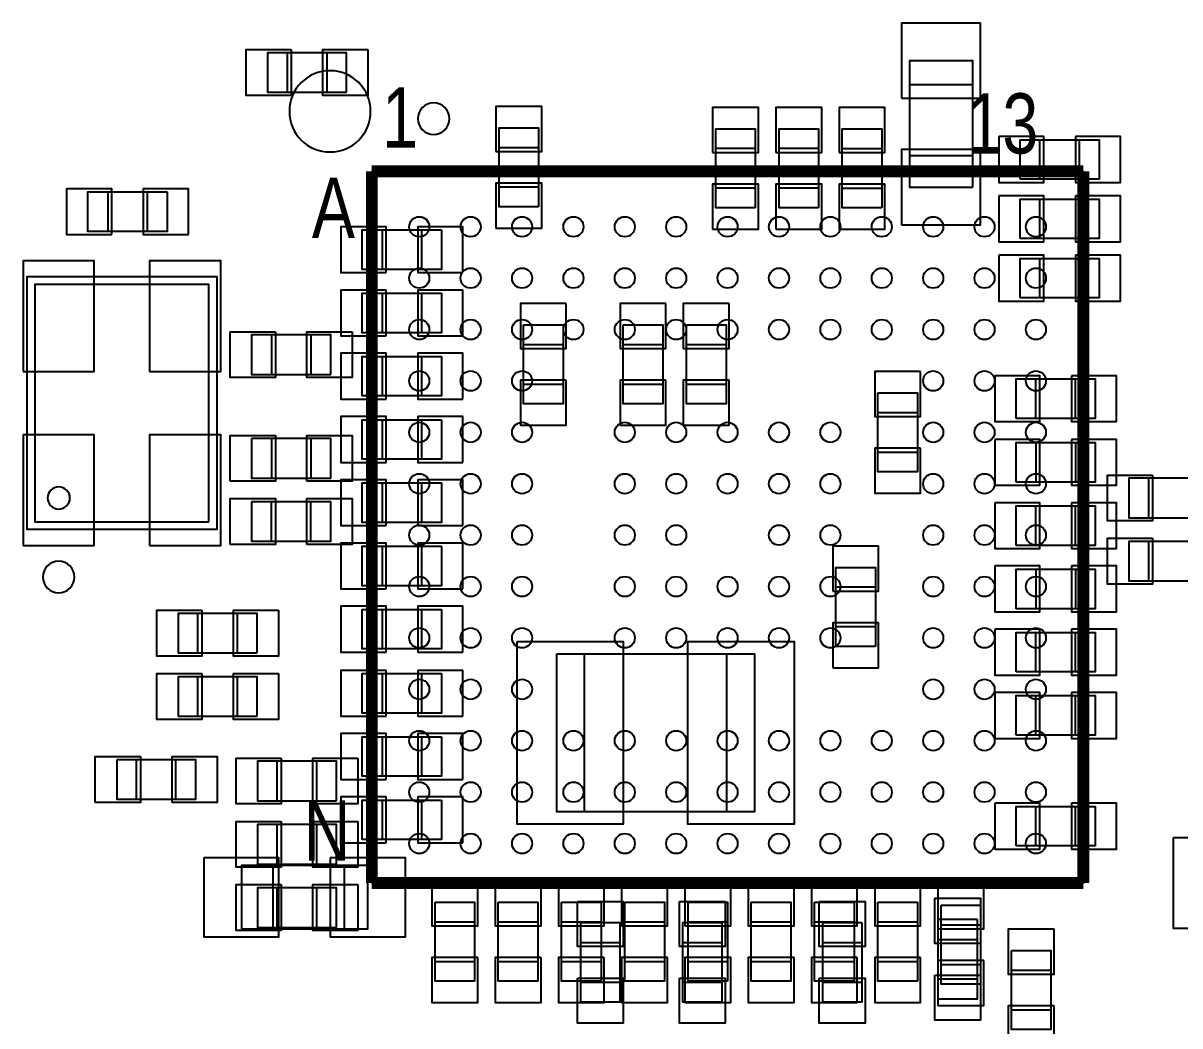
# Model space of a CAD drawing. Extents: x -2.3 to 87, y -2.5 to 75.
# Drawn here: x 52.64 to 67.27, y 21.57 to 34.26 of the extents above; entities that cross this region are included whole.
import ezdxf

# ---------------------------------------------------------------- set-up
doc = ezdxf.new("R2010")
doc.units = 0
for name, color, linetype in [('PARTS_BOTTOM', 12, 'CONTINUOUS'), ('PARTS_TOP', 30, 'CONTINUOUS'), ('PINS_BOTTOM', 5, 'CONTINUOUS'), ('PINS_TOP', 1, 'CONTINUOUS'), ('SILK_BOTTOM', 85, 'CONTINUOUS'), ('SILK_TOP', 2, 'CONTINUOUS')]:
    doc.layers.add(name, color=color, linetype=linetype)

msp = doc.modelspace()

# ---------------------------------------------------------------- linework, layer by layer
at = {"layer": 'PARTS_BOTTOM'}
for points in [[(64.65, 32.18), (64.65, 33.78), (63.85, 33.78), (63.85, 32.18), (64.65, 32.18)], [(63.85, 33.48), (64.65, 33.48)], [(59.16, 31.93), (58.66, 31.93), (58.66, 32.93), (59.16, 32.93), (59.16, 31.93)], [(61.9, 31.92), (61.4, 31.92), (61.4, 32.92), (61.9, 32.92), (61.9, 31.92)], [(62.7, 31.92), (62.2, 31.92), (62.2, 32.92), (62.7, 32.92), (62.7, 31.92)], [(63.5, 31.92), (63, 31.92), (63, 32.92), (63.5, 32.92), (63.5, 31.92)], [(65.25, 32.28), (65.25, 32.78), (66.25, 32.78), (66.25, 32.28), (65.25, 32.28)], [(65.5, 32.28), (65.5, 32.78)], [(66, 32.28), (66, 32.78)], [(59.16, 32.68), (58.66, 32.68)], [(61.9, 32.67), (61.4, 32.67)], [(62.7, 32.67), (62.2, 32.67)], [(63, 32.67), (63.5, 32.67)], [(63.85, 32.58), (64.65, 32.58)], [(54.46, 32.12), (54.46, 31.62), (53.46, 31.62), (53.46, 32.12), (54.46, 32.12)], [(53.71, 32.12), (53.71, 31.62)], [(54.21, 32.12), (54.21, 31.62)], [(59.16, 32.18), (58.66, 32.18)], [(61.9, 32.17), (61.4, 32.17)], [(62.7, 32.17), (62.2, 32.17)], [(63, 32.17), (63.5, 32.17)], [(65.25, 31.53), (65.25, 32.03), (66.25, 32.03), (66.25, 31.53), (65.25, 31.53)], [(65.5, 31.53), (65.5, 32.03)], [(66, 31.53), (66, 32.03)], [(57.93, 31.64), (57.93, 31.14), (56.93, 31.14), (56.93, 31.64), (57.93, 31.64)], [(57.18, 31.64), (57.18, 31.14)], [(57.68, 31.64), (57.68, 31.14)], [(65.25, 30.78), (65.25, 31.28), (66.25, 31.28), (66.25, 30.78), (65.25, 30.78)], [(65.5, 30.78), (65.5, 31.28)], [(66, 30.78), (66, 31.28)], [(55.09, 27.85), (52.69, 27.85), (52.69, 31.05), (55.09, 31.05), (55.09, 27.85), (54.99, 27.85)], [(54.99, 27.95), (54.99, 30.95), (52.79, 30.95), (52.79, 27.95), (54.99, 27.95)], [(57.93, 30.84), (57.93, 30.34), (56.93, 30.34), (56.93, 30.84), (57.93, 30.84)], [(57.18, 30.84), (57.18, 30.34)], [(57.68, 30.84), (57.68, 30.34)], [(58.97, 30.44), (59.47, 30.44), (59.47, 29.44), (58.97, 29.44), (58.97, 30.44)], [(60.23, 30.44), (60.73, 30.44), (60.73, 29.44), (60.23, 29.44), (60.23, 30.44)], [(61.03, 30.44), (61.53, 30.44), (61.53, 29.44), (61.03, 29.44), (61.03, 30.44)], [(58.97, 30.19), (59.47, 30.19)], [(60.23, 30.19), (60.73, 30.19)], [(61.03, 30.19), (61.53, 30.19)], [(57.93, 30.04), (57.93, 29.54), (56.93, 29.54), (56.93, 30.04), (57.93, 30.04)], [(57.18, 30.04), (57.18, 29.54)], [(57.68, 30.04), (57.68, 29.54)], [(65.2, 29.256), (65.2, 29.756), (66.2, 29.756), (66.2, 29.256), (65.2, 29.256)], [(65.45, 29.256), (65.45, 29.756)], [(65.95, 29.256), (65.95, 29.756)], [(58.97, 29.69), (59.47, 29.69)], [(60.23, 29.69), (60.73, 29.69)], [(61.03, 29.69), (61.53, 29.69)], [(63.45, 29.58), (63.95, 29.58), (63.95, 28.58), (63.45, 28.58), (63.45, 29.58)], [(63.45, 29.33), (63.95, 29.33)], [(57.93, 29.24), (57.93, 28.74), (56.93, 28.74), (56.93, 29.24), (57.93, 29.24)], [(57.18, 29.24), (57.18, 28.74)], [(57.68, 29.24), (57.68, 28.74)], [(63.45, 28.83), (63.95, 28.83)], [(65.2, 28.45), (65.2, 28.95), (66.2, 28.95), (66.2, 28.45), (65.2, 28.45)], [(65.45, 28.95), (65.45, 28.45)], [(65.95, 28.95), (65.95, 28.45)], [(57.93, 28.44), (57.93, 27.94), (56.93, 27.94), (56.93, 28.44), (57.93, 28.44)], [(57.18, 28.44), (57.18, 27.94)], [(57.68, 28.44), (57.68, 27.94)], [(65.2, 27.65), (65.2, 28.15), (66.2, 28.15), (66.2, 27.65), (65.2, 27.65)], [(65.45, 27.65), (65.45, 28.15)], [(65.95, 27.65), (65.95, 28.15)], [(57.93, 27.64), (57.93, 27.14), (56.93, 27.14), (56.93, 27.64), (57.93, 27.64)], [(57.18, 27.64), (57.18, 27.14)], [(57.68, 27.64), (57.68, 27.14)], [(63.42, 26.37), (62.92, 26.37), (62.92, 27.37), (63.42, 27.37), (63.42, 26.37)], [(65.2, 26.85), (65.2, 27.35), (66.2, 27.35), (66.2, 26.85), (65.2, 26.85)], [(65.45, 27.35), (65.45, 26.85)], [(65.95, 27.35), (65.95, 26.85)], [(63.42, 27.12), (62.92, 27.12)], [(57.93, 26.84), (57.93, 26.34), (56.93, 26.34), (56.93, 26.84), (57.93, 26.84)], [(57.18, 26.84), (57.18, 26.34)], [(57.68, 26.84), (57.68, 26.34)], [(63.42, 26.62), (62.92, 26.62)], [(65.2, 26.05), (65.2, 26.55), (66.2, 26.55), (66.2, 26.05), (65.2, 26.05)], [(65.45, 26.05), (65.45, 26.55)], [(65.95, 26.05), (65.95, 26.55)], [(59.389, 26.279), (61.889, 26.279), (61.889, 24.279), (59.389, 24.279), (59.389, 26.279)], [(59.739, 24.279), (59.739, 26.279)], [(61.539, 24.279), (61.539, 26.279)], [(57.93, 26.03), (57.93, 25.53), (56.93, 25.53), (56.93, 26.03), (57.93, 26.03)], [(57.18, 26.03), (57.18, 25.53)], [(57.68, 26.03), (57.68, 25.53)], [(65.2, 25.25), (65.2, 25.75), (66.2, 25.75), (66.2, 25.25), (65.2, 25.25)], [(65.45, 25.25), (65.45, 25.75)], [(65.95, 25.25), (65.95, 25.75)], [(57.93, 25.23), (57.93, 24.73), (56.93, 24.73), (56.93, 25.23), (57.93, 25.23)], [(57.18, 25.23), (57.18, 24.73)], [(57.68, 25.23), (57.68, 24.73)], [(57.93, 24.43), (57.93, 23.93), (56.93, 23.93), (56.93, 24.43), (57.93, 24.43)], [(57.18, 24.43), (57.18, 23.93)], [(57.68, 24.43), (57.68, 23.93)], [(65.2, 23.85), (65.2, 24.35), (66.2, 24.35), (66.2, 23.85), (65.2, 23.85)], [(65.45, 23.85), (65.45, 24.35)], [(65.95, 23.85), (65.95, 24.35)], [(55.4, 22.8), (57, 22.8), (57, 23.6), (55.4, 23.6), (55.4, 22.8)], [(55.8, 23.6), (55.8, 22.8)], [(56.7, 23.6), (56.7, 22.8)], [(57.85, 23.14), (58.35, 23.14), (58.35, 22.14), (57.85, 22.14), (57.85, 23.14)], [(58.65, 23.14), (59.15, 23.14), (59.15, 22.14), (58.65, 22.14), (58.65, 23.14)], [(59.45, 23.14), (59.95, 23.14), (59.95, 22.14), (59.45, 22.14), (59.45, 23.14)], [(60.25, 23.14), (60.75, 23.14), (60.75, 22.14), (60.25, 22.14), (60.25, 23.14)], [(61.55, 22.14), (61.05, 22.14), (61.05, 23.14), (61.55, 23.14), (61.55, 22.14)], [(61.85, 23.14), (62.35, 23.14), (62.35, 22.14), (61.85, 22.14), (61.85, 23.14)], [(62.65, 23.14), (63.15, 23.14), (63.15, 22.14), (62.65, 22.14), (62.65, 23.14)], [(63.45, 23.14), (63.95, 23.14), (63.95, 22.14), (63.45, 22.14), (63.45, 23.14)], [(64.25, 23.1), (64.75, 23.1), (64.75, 22.1), (64.25, 22.1), (64.25, 23.1)], [(57.85, 22.89), (58.35, 22.89)], [(58.65, 22.89), (59.15, 22.89)], [(59.45, 22.89), (59.95, 22.89)], [(60.25, 22.89), (60.75, 22.89)], [(61.05, 22.89), (61.55, 22.89)], [(61.85, 22.89), (62.35, 22.89)], [(62.65, 22.89), (63.15, 22.89)], [(63.45, 22.89), (63.95, 22.89)], [(64.25, 22.85), (64.75, 22.85)], [(57.85, 22.39), (58.35, 22.39)], [(58.65, 22.39), (59.15, 22.39)], [(59.45, 22.39), (59.95, 22.39)], [(60.25, 22.39), (60.75, 22.39)], [(61.05, 22.39), (61.55, 22.39)], [(61.85, 22.39), (62.35, 22.39)], [(62.65, 22.39), (63.15, 22.39)], [(63.45, 22.39), (63.95, 22.39)], [(65.139, 22.528), (65.639, 22.528), (65.639, 21.528), (65.139, 21.528), (65.139, 22.528)], [(64.25, 22.35), (64.75, 22.35)], [(65.139, 22.278), (65.639, 22.278)], [(65.139, 21.778), (65.639, 21.778)]]:
    msp.add_lwpolyline(points, dxfattribs=at)
msp.add_lwpolyline([(53.2314, 28.25, 1), (52.9486, 28.25, 1)], format="xyb", close=True, dxfattribs=at)
at = {"layer": 'PARTS_TOP'}
for points in [[(56.73, 33.38), (56.73, 33.88), (55.73, 33.88), (55.73, 33.38), (56.73, 33.38)], [(55.98, 33.88), (55.98, 33.38)], [(56.48, 33.88), (56.48, 33.38)], [(56.53, 29.812), (56.53, 30.312), (55.53, 30.312), (55.53, 29.812), (56.53, 29.812)], [(55.78, 30.312), (55.78, 29.812)], [(56.28, 30.312), (56.28, 29.812)], [(55.53, 29.002), (55.53, 28.502), (56.53, 28.502), (56.53, 29.002), (55.53, 29.002)], [(55.78, 29.002), (55.78, 28.502)], [(56.28, 29.002), (56.28, 28.502)], [(67.625, 28), (67.625, 28.5), (66.625, 28.5), (66.625, 28), (67.625, 28)], [(66.875, 28.5), (66.875, 28)], [(55.53, 28.202), (55.53, 27.702), (56.53, 27.702), (56.53, 28.202), (55.53, 28.202)], [(55.78, 27.702), (55.78, 28.202)], [(56.28, 27.702), (56.28, 28.202)], [(67.625, 27.2), (67.625, 27.7), (66.625, 27.7), (66.625, 27.2), (67.625, 27.2)], [(66.875, 27.7), (66.875, 27.2)], [(55.6, 26.29), (55.6, 26.79), (54.6, 26.79), (54.6, 26.29), (55.6, 26.29)], [(54.85, 26.29), (54.85, 26.79)], [(55.35, 26.29), (55.35, 26.79)], [(55.6, 25.49), (55.6, 25.99), (54.6, 25.99), (54.6, 25.49), (55.6, 25.49)], [(54.85, 25.49), (54.85, 25.99)], [(55.35, 25.49), (55.35, 25.99)], [(53.823, 24.94), (53.823, 24.44), (54.823, 24.44), (54.823, 24.94), (53.823, 24.94)], [(54.073, 24.44), (54.073, 24.94)], [(54.573, 24.44), (54.573, 24.94)], [(56.603, 24.42), (56.603, 24.92), (55.603, 24.92), (55.603, 24.42), (56.603, 24.42)], [(55.853, 24.42), (55.853, 24.92)], [(56.353, 24.42), (56.353, 24.92)], [(56.603, 23.62), (56.603, 24.12), (55.603, 24.12), (55.603, 23.62), (56.603, 23.62)], [(55.853, 23.62), (55.853, 24.12)], [(56.353, 23.62), (56.353, 24.12)], [(56.603, 22.82), (56.603, 23.32), (55.603, 23.32), (55.603, 22.82), (56.603, 22.82)], [(55.853, 22.82), (55.853, 23.32)], [(56.353, 22.82), (56.353, 23.32)], [(60.19, 22.877), (59.69, 22.877), (59.69, 21.877), (60.19, 21.877), (60.19, 22.877)], [(61.48, 22.877), (60.98, 22.877), (60.98, 21.877), (61.48, 21.877), (61.48, 22.877)], [(63.25, 22.877), (62.75, 22.877), (62.75, 21.877), (63.25, 21.877), (63.25, 22.877)], [(64.71, 22.917), (64.21, 22.917), (64.21, 21.917), (64.71, 21.917), (64.71, 22.917)], [(59.69, 22.627), (60.19, 22.627)], [(60.98, 22.627), (61.48, 22.627)], [(62.75, 22.627), (63.25, 22.627)], [(64.21, 22.667), (64.71, 22.667)], [(59.69, 22.127), (60.19, 22.127)], [(60.98, 22.127), (61.48, 22.127)], [(62.75, 22.127), (63.25, 22.127)], [(64.21, 22.167), (64.71, 22.167)]]:
    msp.add_lwpolyline(points, dxfattribs=at)
msp.add_lwpolyline([(57.0345, 33.1394, 1), (56.0071, 33.1394, 1), (57.0345, 33.1394)], format="xyb", dxfattribs=at)
msp.add_lwpolyline([(57.05, 23.38), (57.05, 32.38), (66.05, 32.38), (66.05, 23.38)], close=True, dxfattribs=at)
at = {"layer": 'PINS_BOTTOM'}
for points in [[(63.75, 33.305), (64.75, 33.305), (64.75, 34.255), (63.75, 34.255)], [(58.62, 32.63), (59.2, 32.63), (59.2, 33.2), (58.62, 33.2)], [(61.36, 32.62), (61.94, 32.62), (61.94, 33.19), (61.36, 33.19)], [(62.16, 32.62), (62.74, 32.62), (62.74, 33.19), (62.16, 33.19)], [(62.96, 32.62), (63.54, 32.62), (63.54, 33.19), (62.96, 33.19)], [(64.98, 32.82), (64.98, 32.24), (65.55, 32.24), (65.55, 32.82)], [(65.95, 32.82), (65.95, 32.24), (66.52, 32.24), (66.52, 32.82)], [(63.75, 31.705), (64.75, 31.705), (64.75, 32.655), (63.75, 32.655)], [(58.62, 31.66), (59.2, 31.66), (59.2, 32.23), (58.62, 32.23)], [(61.36, 31.65), (61.94, 31.65), (61.94, 32.22), (61.36, 32.22)], [(62.16, 31.65), (62.74, 31.65), (62.74, 32.22), (62.16, 32.22)], [(62.96, 31.65), (63.54, 31.65), (63.54, 32.22), (62.96, 32.22)], [(53.76, 31.58), (53.76, 32.16), (53.19, 32.16), (53.19, 31.58)], [(54.73, 31.58), (54.73, 32.16), (54.16, 32.16), (54.16, 31.58)], [(64.98, 32.07), (64.98, 31.49), (65.55, 31.49), (65.55, 32.07)], [(65.95, 32.07), (65.95, 31.49), (66.52, 31.49), (66.52, 32.07)], [(57.23, 31.1), (57.23, 31.68), (56.66, 31.68), (56.66, 31.1)], [(58.2, 31.1), (58.2, 31.68), (57.63, 31.68), (57.63, 31.1)], [(64.98, 31.32), (64.98, 30.74), (65.55, 30.74), (65.55, 31.32)], [(65.95, 31.32), (65.95, 30.74), (66.52, 30.74), (66.52, 31.32)], [(52.64, 29.85), (53.54, 29.85), (53.54, 31.25), (52.64, 31.25)], [(54.24, 29.85), (55.14, 29.85), (55.14, 31.25), (54.24, 31.25)], [(57.23, 30.3), (57.23, 30.88), (56.66, 30.88), (56.66, 30.3)], [(58.2, 30.3), (58.2, 30.88), (57.63, 30.88), (57.63, 30.3)], [(59.51, 30.71), (58.93, 30.71), (58.93, 30.14), (59.51, 30.14)], [(60.77, 30.71), (60.19, 30.71), (60.19, 30.14), (60.77, 30.14)], [(61.57, 30.71), (60.99, 30.71), (60.99, 30.14), (61.57, 30.14)], [(57.23, 29.5), (57.23, 30.08), (56.66, 30.08), (56.66, 29.5)], [(58.2, 29.5), (58.2, 30.08), (57.63, 30.08), (57.63, 29.5)], [(63.99, 29.85), (63.41, 29.85), (63.41, 29.28), (63.99, 29.28)], [(59.51, 29.74), (58.93, 29.74), (58.93, 29.17), (59.51, 29.17)], [(60.77, 29.74), (60.19, 29.74), (60.19, 29.17), (60.77, 29.17)], [(61.57, 29.74), (60.99, 29.74), (60.99, 29.17), (61.57, 29.17)], [(64.93, 29.796), (64.93, 29.216), (65.5, 29.216), (65.5, 29.796)], [(65.9, 29.796), (65.9, 29.216), (66.47, 29.216), (66.47, 29.796)], [(57.23, 28.7), (57.23, 29.28), (56.66, 29.28), (56.66, 28.7)], [(58.2, 28.7), (58.2, 29.28), (57.63, 29.28), (57.63, 28.7)], [(52.64, 27.65), (53.54, 27.65), (53.54, 29.05), (52.64, 29.05)], [(54.24, 27.65), (55.14, 27.65), (55.14, 29.05), (54.24, 29.05)], [(64.93, 28.99), (64.93, 28.41), (65.5, 28.41), (65.5, 28.99)], [(65.9, 28.99), (65.9, 28.41), (66.47, 28.41), (66.47, 28.99)], [(63.99, 28.88), (63.41, 28.88), (63.41, 28.31), (63.99, 28.31)], [(57.23, 27.9), (57.23, 28.48), (56.66, 28.48), (56.66, 27.9)], [(58.2, 27.9), (58.2, 28.48), (57.63, 28.48), (57.63, 27.9)], [(64.93, 28.19), (64.93, 27.61), (65.5, 27.61), (65.5, 28.19)], [(65.9, 28.19), (65.9, 27.61), (66.47, 27.61), (66.47, 28.19)], [(57.23, 27.1), (57.23, 27.68), (56.66, 27.68), (56.66, 27.1)], [(58.2, 27.1), (58.2, 27.68), (57.63, 27.68), (57.63, 27.1)], [(62.88, 27.07), (63.46, 27.07), (63.46, 27.64), (62.88, 27.64)], [(64.93, 27.39), (64.93, 26.81), (65.5, 26.81), (65.5, 27.39)], [(65.9, 27.39), (65.9, 26.81), (66.47, 26.81), (66.47, 27.39)], [(57.23, 26.3), (57.23, 26.88), (56.66, 26.88), (56.66, 26.3)], [(58.2, 26.3), (58.2, 26.88), (57.63, 26.88), (57.63, 26.3)], [(62.88, 26.1), (63.46, 26.1), (63.46, 26.67), (62.88, 26.67)], [(64.93, 26.59), (64.93, 26.01), (65.5, 26.01), (65.5, 26.59)], [(65.9, 26.59), (65.9, 26.01), (66.47, 26.01), (66.47, 26.59)], [(58.884, 26.429), (58.884, 24.129), (60.234, 24.129), (60.234, 26.429)], [(61.044, 26.429), (61.044, 24.129), (62.394, 24.129), (62.394, 26.429)], [(57.23, 25.49), (57.23, 26.07), (56.66, 26.07), (56.66, 25.49)], [(58.2, 25.49), (58.2, 26.07), (57.63, 26.07), (57.63, 25.49)], [(64.93, 25.79), (64.93, 25.21), (65.5, 25.21), (65.5, 25.79)], [(65.9, 25.79), (65.9, 25.21), (66.47, 25.21), (66.47, 25.79)], [(57.23, 24.69), (57.23, 25.27), (56.66, 25.27), (56.66, 24.69)], [(58.2, 24.69), (58.2, 25.27), (57.63, 25.27), (57.63, 24.69)], [(57.23, 23.89), (57.23, 24.47), (56.66, 24.47), (56.66, 23.89)], [(58.2, 23.89), (58.2, 24.47), (57.63, 24.47), (57.63, 23.89)], [(64.93, 24.39), (64.93, 23.81), (65.5, 23.81), (65.5, 24.39)], [(65.9, 24.39), (65.9, 23.81), (66.47, 23.81), (66.47, 24.39)], [(54.925, 23.7), (54.925, 22.7), (55.875, 22.7), (55.875, 23.7)], [(56.525, 23.7), (56.525, 22.7), (57.475, 22.7), (57.475, 23.7)], [(58.39, 23.41), (57.81, 23.41), (57.81, 22.84), (58.39, 22.84)], [(59.19, 23.41), (58.61, 23.41), (58.61, 22.84), (59.19, 22.84)], [(59.99, 23.41), (59.41, 23.41), (59.41, 22.84), (59.99, 22.84)], [(60.79, 23.41), (60.21, 23.41), (60.21, 22.84), (60.79, 22.84)], [(61.01, 22.84), (61.59, 22.84), (61.59, 23.41), (61.01, 23.41)], [(62.39, 23.41), (61.81, 23.41), (61.81, 22.84), (62.39, 22.84)], [(63.19, 23.41), (62.61, 23.41), (62.61, 22.84), (63.19, 22.84)], [(63.99, 23.41), (63.41, 23.41), (63.41, 22.84), (63.99, 22.84)], [(64.79, 23.37), (64.21, 23.37), (64.21, 22.8), (64.79, 22.8)], [(65.679, 22.798), (65.099, 22.798), (65.099, 22.228), (65.679, 22.228)], [(58.39, 22.44), (57.81, 22.44), (57.81, 21.87), (58.39, 21.87)], [(59.19, 22.44), (58.61, 22.44), (58.61, 21.87), (59.19, 21.87)], [(59.99, 22.44), (59.41, 22.44), (59.41, 21.87), (59.99, 21.87)], [(60.79, 22.44), (60.21, 22.44), (60.21, 21.87), (60.79, 21.87)], [(61.01, 21.87), (61.59, 21.87), (61.59, 22.44), (61.01, 22.44)], [(62.39, 22.44), (61.81, 22.44), (61.81, 21.87), (62.39, 21.87)], [(63.19, 22.44), (62.61, 22.44), (62.61, 21.87), (63.19, 21.87)], [(63.99, 22.44), (63.41, 22.44), (63.41, 21.87), (63.99, 21.87)], [(64.79, 22.4), (64.21, 22.4), (64.21, 21.83), (64.79, 21.83)], [(65.679, 21.828), (65.099, 21.828), (65.099, 21.258), (65.679, 21.258)]]:
    msp.add_lwpolyline(points, close=True, dxfattribs=at)
at = {"layer": 'PINS_TOP'}
for points in [[(56.03, 33.92), (56.03, 33.34), (55.46, 33.34), (55.46, 33.92)], [(57, 33.92), (57, 33.34), (56.43, 33.34), (56.43, 33.92)], [(55.83, 30.352), (55.83, 29.772), (55.26, 29.772), (55.26, 30.352)], [(56.8, 30.352), (56.8, 29.772), (56.23, 29.772), (56.23, 30.352)], [(55.26, 28.462), (55.26, 29.042), (55.83, 29.042), (55.83, 28.462)], [(56.23, 28.462), (56.23, 29.042), (56.8, 29.042), (56.8, 28.462)], [(66.925, 28.54), (66.925, 27.96), (66.355, 27.96), (66.355, 28.54)], [(55.26, 27.662), (55.26, 28.242), (55.83, 28.242), (55.83, 27.662)], [(56.23, 27.662), (56.23, 28.242), (56.8, 28.242), (56.8, 27.662)], [(66.925, 27.74), (66.925, 27.16), (66.355, 27.16), (66.355, 27.74)], [(54.9, 26.83), (54.9, 26.25), (54.33, 26.25), (54.33, 26.83)], [(55.87, 26.83), (55.87, 26.25), (55.3, 26.25), (55.3, 26.83)], [(54.9, 26.03), (54.9, 25.45), (54.33, 25.45), (54.33, 26.03)], [(55.87, 26.03), (55.87, 25.45), (55.3, 25.45), (55.3, 26.03)], [(53.553, 24.4), (53.553, 24.98), (54.123, 24.98), (54.123, 24.4)], [(54.523, 24.4), (54.523, 24.98), (55.093, 24.98), (55.093, 24.4)], [(55.903, 24.96), (55.903, 24.38), (55.333, 24.38), (55.333, 24.96)], [(56.873, 24.96), (56.873, 24.38), (56.303, 24.38), (56.303, 24.96)], [(55.903, 24.16), (55.903, 23.58), (55.333, 23.58), (55.333, 24.16)], [(56.873, 24.16), (56.873, 23.58), (56.303, 23.58), (56.303, 24.16)], [(67.19, 23.955), (68.99, 23.955), (68.99, 22.805), (67.19, 22.805)], [(55.903, 23.36), (55.903, 22.78), (55.333, 22.78), (55.333, 23.36)], [(56.873, 23.36), (56.873, 22.78), (56.303, 22.78), (56.303, 23.36)], [(59.65, 23.147), (60.23, 23.147), (60.23, 22.577), (59.65, 22.577)], [(60.94, 23.147), (61.52, 23.147), (61.52, 22.577), (60.94, 22.577)], [(62.71, 23.147), (63.29, 23.147), (63.29, 22.577), (62.71, 22.577)], [(64.17, 23.187), (64.75, 23.187), (64.75, 22.617), (64.17, 22.617)], [(59.65, 22.177), (60.23, 22.177), (60.23, 21.607), (59.65, 21.607)], [(60.94, 22.177), (61.52, 22.177), (61.52, 21.607), (60.94, 21.607)], [(62.71, 22.177), (63.29, 22.177), (63.29, 21.607), (62.71, 21.607)], [(64.17, 22.217), (64.75, 22.217), (64.75, 21.647), (64.17, 21.647)]]:
    msp.add_lwpolyline(points, close=True, dxfattribs=at)
for centre in [(57.6501, 31.6799), (58.3001, 31.6799), (58.9501, 31.6799), (59.6, 31.6799), (60.25, 31.6799), (60.9, 31.6799), (61.55, 31.6799), (62.2, 31.6799), (62.85, 31.6799), (63.5, 31.6799), (64.1499, 31.6799), (64.7999, 31.6799), (65.4499, 31.6799), (57.6501, 31.0299), (58.3001, 31.0299), (58.9501, 31.0299), (59.6, 31.0299), (60.25, 31.0299), (60.9, 31.0299), (61.55, 31.0299), (62.2, 31.0299), (62.85, 31.0299), (63.5, 31.0299), (64.1499, 31.0299), (64.7999, 31.0299), (65.4499, 31.0299), (57.6501, 30.3799), (58.3001, 30.3799), (58.9501, 30.3799), (59.6, 30.3799), (60.25, 30.3799), (60.9, 30.3799), (61.55, 30.3799), (62.2, 30.3799), (62.85, 30.3799), (63.5, 30.3799), (64.1499, 30.3799), (64.7999, 30.3799), (65.4499, 30.3799), (57.6501, 29.73), (58.3001, 29.73), (58.9501, 29.73), (64.1499, 29.73), (64.7999, 29.73), (65.4499, 29.73), (57.6501, 29.08), (58.3001, 29.08), (58.9501, 29.08), (60.25, 29.08), (60.9, 29.08), (61.55, 29.08), (62.2, 29.08), (62.85, 29.08), (64.1499, 29.08), (64.7999, 29.08), (65.4499, 29.08), (57.6501, 28.43), (58.3001, 28.43), (58.9501, 28.43), (60.25, 28.43), (60.9, 28.43), (61.55, 28.43), (62.2, 28.43), (62.85, 28.43), (64.1499, 28.43), (64.7999, 28.43), (65.4499, 28.43), (57.6501, 27.78), (58.3001, 27.78), (58.9501, 27.78), (60.25, 27.78), (60.9, 27.78), (62.2, 27.78), (62.85, 27.78), (64.1499, 27.78), (64.7999, 27.78), (65.4499, 27.78), (57.6501, 27.13), (58.3001, 27.13), (58.9501, 27.13), (60.25, 27.13), (60.9, 27.13), (61.55, 27.13), (62.2, 27.13), (62.85, 27.13), (64.1499, 27.13), (64.7999, 27.13), (65.4499, 27.13), (57.6501, 26.48), (58.3001, 26.48), (58.9501, 26.48), (60.25, 26.48), (60.9, 26.48), (61.55, 26.48), (62.2, 26.48), (62.85, 26.48), (64.1499, 26.48), (64.7999, 26.48), (65.4499, 26.48), (57.6501, 25.83), (58.3001, 25.83), (58.9501, 25.83), (64.1499, 25.83), (64.7999, 25.83), (65.4499, 25.83), (57.6501, 25.1801), (58.3001, 25.1801), (58.9501, 25.1801), (59.6, 25.1801), (60.25, 25.1801), (60.9, 25.1801), (61.55, 25.1801), (62.2, 25.1801), (62.85, 25.1801), (63.5, 25.1801), (64.1499, 25.1801), (64.7999, 25.1801), (65.4499, 25.1801), (57.6501, 24.5301), (58.3001, 24.5301), (58.9501, 24.5301), (59.6, 24.5301), (60.25, 24.5301), (60.9, 24.5301), (61.55, 24.5301), (62.2, 24.5301), (62.85, 24.5301), (63.5, 24.5301), (64.1499, 24.5301), (64.7999, 24.5301), (65.4499, 24.5301), (57.6501, 23.8801), (58.3001, 23.8801), (58.9501, 23.8801), (59.6, 23.8801), (60.25, 23.8801), (60.9, 23.8801), (61.55, 23.8801), (62.2, 23.8801), (62.85, 23.8801), (63.5, 23.8801), (64.1499, 23.8801), (64.7999, 23.8801), (65.4499, 23.8801)]:
    msp.add_circle(centre, 0.127, dxfattribs=at)
at = {"layer": 'SILK_BOTTOM'}
msp.add_lwpolyline([(53.29, 27.25, 1), (52.89, 27.25, 1)], format="xyb", close=True, dxfattribs=at)
at = {"layer": 'SILK_TOP'}
msp.add_lwpolyline([(58.032, 33.046, 1), (57.632, 33.046, 1)], format="xyb", close=True, dxfattribs=at)
at = {"layer": 'SILK_TOP', "const_width": 0.15}
for points in [[(66.05, 32.38), (57.05, 32.38)], [(57.05, 32.38), (57.05, 23.38)], [(66.05, 23.38), (66.05, 32.38)], [(57.05, 23.38), (66.05, 23.38)]]:
    msp.add_lwpolyline(points, dxfattribs=at)

# ---------------------------------------------------------------- texts
at = {"layer": 'PARTS_TOP', "width": 0.8}
for s, p in [('1', (57.1812, 32.6822)), ('13', (64.5726, 32.606)), ('A', (56.2922, 31.5392)), ('N', (56.1906, 23.6652))]:
    msp.add_text(s, height=0.762, dxfattribs=at).set_placement(p)

doc.saveas('drawing.dxf')
